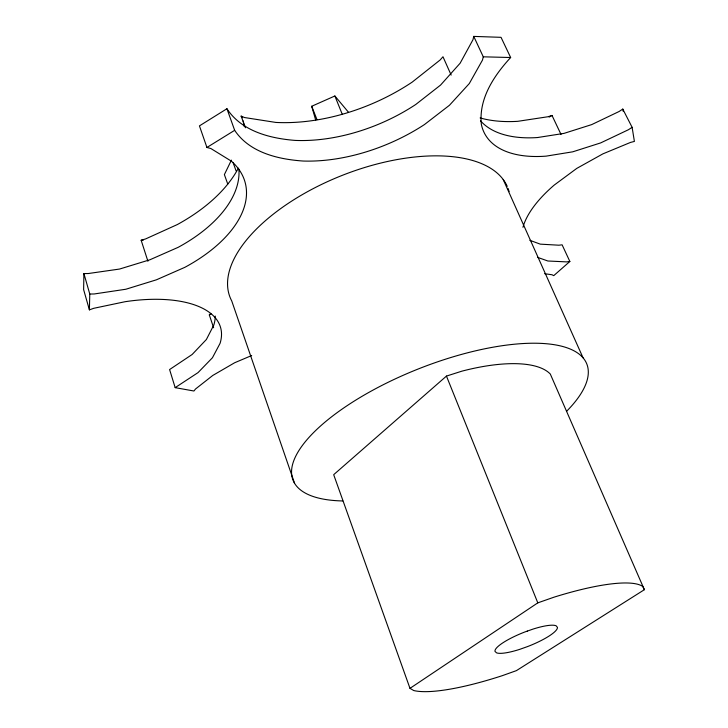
<?xml version="1.0" encoding="UTF-8"?>
<svg xmlns="http://www.w3.org/2000/svg" width="728" height="728" viewBox="0 0 728 728"><rect width="100%" height="100%" fill="white"/><g stroke="black" fill="none" stroke-linecap="round" stroke-linejoin="round"><path stroke-width="1.09" d="M238.884 169.078A131.968 73.246 -15 0 1 178.169 247.329L149.932 259.76L119.547 269.051L88.252 273.537L83.902 273.555L83.629 289.644L89.398 309.864L93.73 308.308L125.061 301.72A114.433 52.434 -15.6 0 1 220.056 343.37L212.44 357.748L198.052 372.599L175.166 387.642L169.597 369.551L192.147 354.49L206.379 339.512L213.859 324.952A113.759 53.481 -15.4 0 0 215.251 316.07M89.398 309.864L89.772 294.03L83.902 273.555M480.544 120.821A126.062 66.075 -28.6 0 0 537.455 137.547L563.991 133.388L591.737 124.588L619.1 111.502L622.786 109.082L632.122 127.327L628.41 129.739L600.645 142.916L572.745 151.815L546.109 156.138A126.89 64.865 -28.4 0 1 481.335 124.242C478.633 98.535 494.039 75.585 510.647 57.521L501.037 37.328L473.746 36.4L472.982 39.703L460.123 63.227L440.558 85.085L415.788 104.459A137.164 82.637 -23.2 0 1 295.204 140.413C269.879 138.429 241.541 131.186 226.936 108.736L199.445 125.88L206.925 147.466L210.865 148.53L231.368 161.152A132.878 71.963 -15.2 0 1 184.83 267.34L156.411 279.816L125.844 289.244L94.14 293.976L89.772 294.03M473.746 36.4L483.274 56.82L482.482 60.087L469.296 83.556L449.458 105.269L424.433 124.57A138.184 81.236 -23.2 0 1 303.13 161.034C277.896 159.296 249.476 152.534 234.662 130.321L226.936 108.736M231.413 160.124L224.379 174.593L227.755 184.057M213.632 327.755L209.309 314.915L210.701 313.431M529.847 240.313L540.276 244.144L558.913 245.209L562.107 244.817L569.86 261.479L553.717 275.666L552.042 274.756L544.635 273.71M446.455 376.085L333.688 474.683L409.982 688.351L413.768 690.544A129.156 28.246 -21.6 0 0 502.411 675.63L516.425 670.625L644.371 589.698L550.313 374.055A121.258 43.962 -21.6 0 0 461.889 371.162L446.455 376.085L537.801 602.857L409.982 688.351M206.925 147.466L234.662 130.321M209.309 314.915L210.938 313.95M549.149 117.099L552.024 115.461L561.033 134.471M315.697 120.102L311.711 106.261L334.871 95.987L348.475 112.239M251.697 355.528L234.653 362.744L212.767 375.457L195.532 388.998L193.939 391.009L175.166 387.642M537.801 602.857L554.126 597.142A129.156 28.246 -21.6 0 1 642.769 586.477L644.371 589.698M552.024 115.461L547.957 116.744L517.79 121.321A144.08 78.333 -29.1 0 1 480.125 117.936M147.911 261.234L141.15 240.24L145.591 238.939L177.359 224.543A150.778 86.759 -14.6 0 0 238.375 168.132M569.86 261.479L566.657 261.889L547.865 260.997L537.464 257.321M141.15 240.24L143.325 240.113M483.274 56.82L510.647 57.521M245.445 127.782L241.132 116.098L244.49 117.536L275.839 122.431A156.602 97.816 -23.4 0 0 412.212 82.1L440.158 59.96L442.979 56.748L451.16 75.093M241.132 116.098L242.269 117.736M503.203 179.507L583.064 357.83M334.871 95.987L342.333 114.478M311.711 106.261L316.989 119.647M233.024 162.389L236.09 170.898M294.558 483.265L231.732 300.928A149.286 72.309 -21.5 0 1 337.173 177.423A149.286 72.309 -21.5 0 1 507.225 186.35M622.786 109.082L623.159 111.284M243.234 120.975L244.126 126.353M632.122 127.327L634.397 141.432L630.503 142.424L602.893 153.863L576.803 168.377L554.236 185.067A107.79 47.447 -26.5 0 0 522.959 227.309M508.071 188.434A149.286 72.309 -21.5 0 1 509.09 191.637M342.788 500.946A157.967 57.376 -21.6 0 1 322.586 424.187A157.967 57.376 -21.6 0 1 524.206 343.479A157.967 57.376 -21.6 0 1 566.502 411.384M527.345 631.085L524.806 631.995A33.479 7.298 -21.6 0 0 495.049 651.487L496.651 652.88A33.479 7.298 -21.6 0 0 519.719 649.358L527.682 646.528A33.479 7.298 -21.6 0 0 557.439 627.363L556.174 625.825A33.479 7.298 -21.6 0 0 533.096 629.065L527.345 631.085"/></g></svg>
